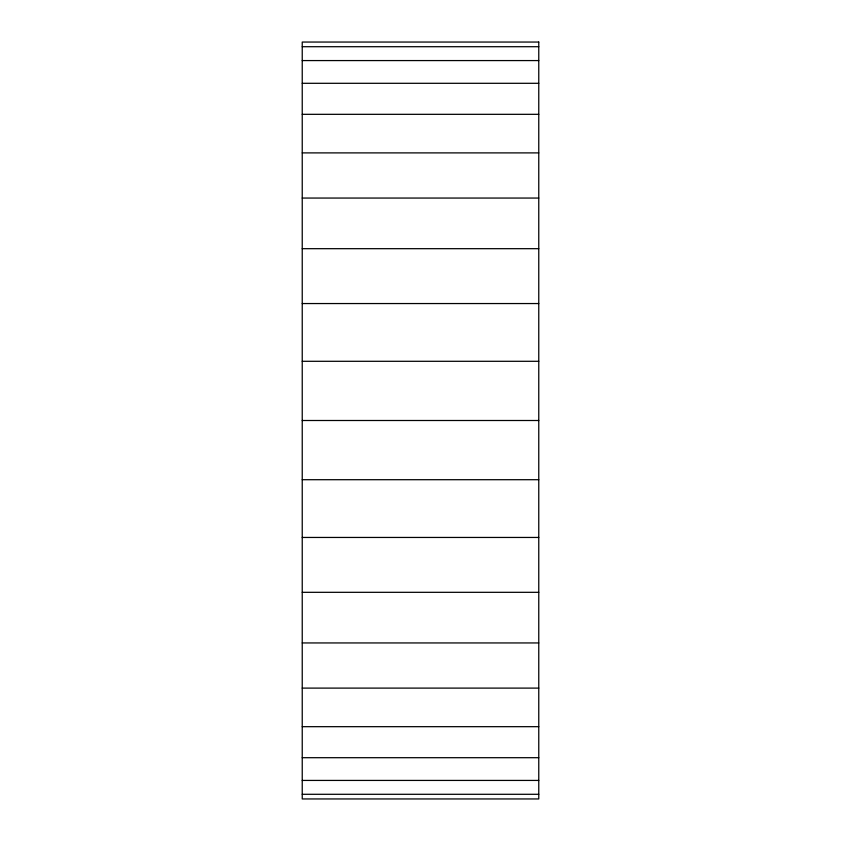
<?xml version="1.0" encoding="UTF-8"?>
<svg xmlns="http://www.w3.org/2000/svg" width="841" height="841" viewBox="0 0 841 841"><rect width="100%" height="100%" fill="white"/><g stroke="black" fill="none" stroke-linecap="round" stroke-linejoin="round"><path stroke-width="1.26" d="M302.234 46.707L538.766 46.707M302.234 60.573L538.766 60.573M302.234 83.301L538.766 83.301M302.234 114.323L538.766 114.323M302.234 152.894L538.766 152.894M302.234 198.056L538.766 198.056M302.234 248.684L538.766 248.684M302.234 303.548L538.766 303.548M302.234 361.294L538.766 361.294M302.234 420.5L538.766 420.5M302.234 479.706L538.766 479.706M302.234 537.452L538.766 537.452M302.234 592.316L538.766 592.316M302.234 642.945L538.766 642.945M302.234 688.106L538.766 688.106M302.234 726.677L538.766 726.677M302.234 757.699L538.766 757.699M302.234 780.427L538.766 780.427M302.234 794.293L538.766 794.293M538.766 42.05L302.234 42.05L302.234 798.95L538.766 798.95L538.766 42.05"/></g></svg>
